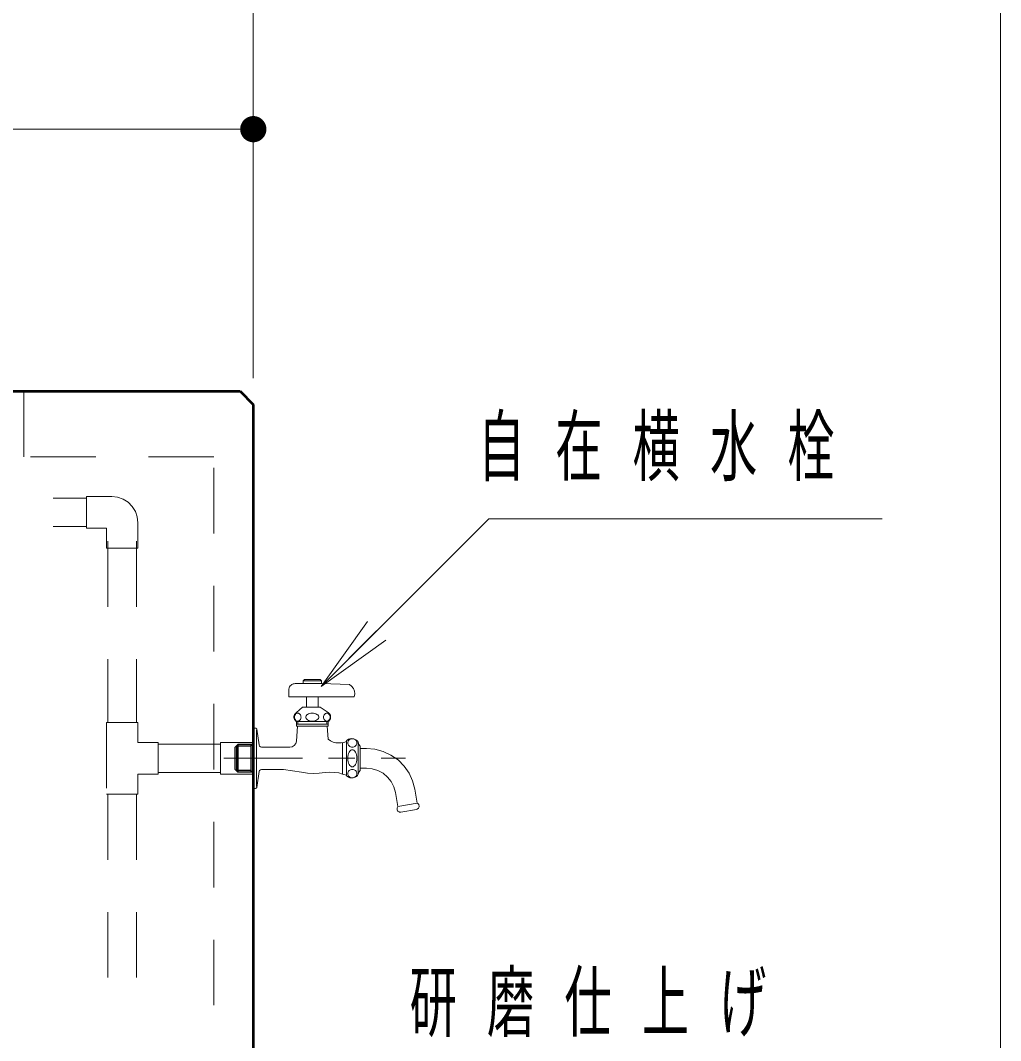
# Model space of a CAD drawing. Units: millimetres on the paper, scale 1:20. Extents: x -385 to 0, y -5 to 267.
# Drawn here: x -302.56 to -265.18, y 136.2 to 175.11 of the extents above; entities that cross this region are included whole.
import ezdxf

# ---------------------------------------------------------------- set-up
doc = ezdxf.new("R2010")
doc.units = ezdxf.units.MM
for name, pattern in [('USER1', [4.5, 2.5, -2]), ('USER2', [6, 3, -1, 1, -1]), ('USER4', [8, 5, -3])]:
    doc.linetypes.add(name, pattern=pattern)
doc.layers.add('LY_1', color=2, linetype='Continuous', lineweight=13)
doc.styles.add('ＭＳ ゴシック', font='')
doc.styles.get('ＭＳ ゴシック').set_extended_font_data('MS Gothic')

# ---------------------------------------------------------------- blocks, each defined once
blk = doc.blocks.new('filled_dot')
at = {"color": 0, "linetype": 'Continuous', "lineweight": -2, "const_width": 1.25}
blk.add_lwpolyline([(-0.625, 0, 1), (0.625, 0, 1)], format="xyb", close=True, dxfattribs=at)

msp = doc.modelspace()

# ---------------------------------------------------------------- linework, layer by layer
at = {"layer": 'LY_1', "color": 7}
for p, q in [((-293.676, 161.465), (-293.676, 178.965)), ((-293.676, 161.465), (-293.676, 178.965)), ((-265.176, 122.965), (-265.176, 178.965)), ((-293.676, 161.465), (-293.676, 171.965)), ((-316.176, 170.965), (-293.676, 170.965)), ((-291.093, 149.709), (-289.325, 152.184)), ((-291.093, 149.709), (-288.972, 151.83)), ((-288.618, 151.477), (-291.093, 149.709)), ((-291.726, 149.965), (-291.776, 149.915)), ((-291.776, 149.915), (-291.776, 149.815)), ((-291.126, 149.965), (-291.726, 149.965)), ((-291.076, 149.915), (-291.126, 149.965)), ((-291.076, 149.815), (-291.076, 149.915)), ((-292.322, 149.608), (-292.326, 149.565)), ((-292.326, 149.565), (-292.326, 149.315)), ((-292.311, 149.651), (-292.322, 149.608)), ((-292.292, 149.69), (-292.311, 149.651)), ((-292.267, 149.726), (-292.292, 149.69)), ((-292.237, 149.757), (-292.267, 149.726)), ((-292.201, 149.782), (-292.237, 149.757)), ((-292.161, 149.8), (-292.201, 149.782)), ((-292.119, 149.811), (-292.161, 149.8)), ((-292.076, 149.815), (-292.119, 149.811)), ((-291.776, 149.815), (-292.076, 149.815)), ((-290.012, 149.777), (-291.076, 149.815)), ((-289.926, 149.712), (-290.012, 149.777)), ((-289.861, 149.627), (-289.926, 149.712)), ((-289.821, 149.528), (-289.861, 149.627)), ((-289.809, 149.421), (-289.821, 149.528)), ((-292.326, 149.315), (-291.651, 149.315)), ((-291.651, 149.315), (-291.651, 148.915)), ((-291.201, 149.315), (-289.826, 149.315)), ((-291.201, 148.915), (-291.201, 149.315)), ((-289.826, 149.315), (-289.809, 149.421)), ((-292.057, 148.692), (-292.083, 148.664)), ((-292.026, 148.715), (-292.057, 148.692)), ((-291.801, 148.915), (-292.026, 148.715)), ((-291.651, 148.915), (-291.801, 148.915)), ((-291.126, 148.915), (-291.201, 148.915)), ((-290.826, 148.715), (-291.126, 148.915)), ((-290.795, 148.692), (-290.826, 148.715)), ((-290.769, 148.664), (-290.795, 148.692)), ((-292.117, 148.597), (-292.124, 148.559)), ((-292.124, 148.559), (-292.124, 148.521)), ((-292.124, 148.521), (-292.117, 148.483)), ((-292.103, 148.632), (-292.117, 148.597)), ((-292.117, 148.483), (-292.103, 148.448)), ((-292.083, 148.664), (-292.103, 148.632)), ((-292.103, 148.448), (-292.083, 148.416)), ((-292.083, 148.416), (-292.057, 148.388)), ((-292.057, 148.388), (-292.026, 148.365)), ((-292.026, 148.365), (-292.026, 148.19)), ((-290.826, 148.365), (-290.795, 148.388)), ((-290.826, 148.19), (-290.826, 148.365)), ((-290.795, 148.388), (-290.769, 148.416)), ((-290.749, 148.632), (-290.769, 148.664)), ((-290.769, 148.416), (-290.749, 148.448)), ((-290.735, 148.597), (-290.749, 148.632)), ((-290.749, 148.448), (-290.735, 148.483)), ((-290.728, 148.559), (-290.735, 148.597)), ((-290.735, 148.483), (-290.728, 148.521)), ((-290.728, 148.521), (-290.728, 148.559)), ((-293.676, 148.115), (-293.676, 145.815)), ((-293.594, 148.115), (-293.676, 148.115)), ((-293.571, 148.11), (-293.594, 148.115)), ((-293.553, 148.094), (-293.571, 148.11)), ((-293.544, 148.073), (-293.553, 148.094)), ((-293.457, 147.474), (-293.544, 148.073)), ((-291.989, 148.19), (-292.035, 147.623)), ((-292.026, 148.19), (-291.989, 148.19)), ((-290.863, 148.19), (-290.826, 148.19)), ((-290.821, 147.69), (-290.863, 148.19)), ((-292.059, 147.533), (-292.114, 147.457)), ((-292.035, 147.623), (-292.059, 147.533)), ((-290.733, 147.627), (-290.821, 147.69)), ((-290.634, 147.581), (-290.733, 147.627)), ((-290.529, 147.555), (-290.634, 147.581)), ((-290.42, 147.55), (-290.529, 147.555)), ((-290.32, 147.556), (-290.42, 147.55)), ((-290.222, 147.574), (-290.32, 147.556)), ((-290.126, 147.603), (-290.222, 147.574)), ((-290.086, 147.664), (-290.126, 147.63)), ((-290.126, 147.63), (-290.126, 147.603)), ((-290.041, 147.69), (-290.086, 147.664)), ((-289.991, 147.707), (-290.041, 147.69)), ((-289.94, 147.715), (-289.991, 147.707)), ((-289.887, 147.714), (-289.94, 147.715)), ((-289.836, 147.703), (-289.887, 147.714)), ((-289.788, 147.683), (-289.836, 147.703)), ((-289.744, 147.654), (-289.788, 147.683)), ((-289.706, 147.618), (-289.744, 147.654)), ((-289.676, 147.575), (-289.706, 147.618)), ((-289.647, 147.497), (-289.676, 147.575)), ((-293.439, 147.431), (-293.457, 147.474)), ((-293.404, 147.401), (-293.439, 147.431)), ((-293.359, 147.39), (-293.404, 147.401)), ((-292.285, 147.39), (-293.359, 147.39)), ((-292.193, 147.407), (-292.285, 147.39)), ((-292.114, 147.457), (-292.193, 147.407)), ((-289.601, 147.428), (-289.647, 147.497)), ((-289.601, 147.34), (-289.601, 147.428)), ((-289.362, 147.34), (-289.601, 147.34)), ((-289.037, 147.312), (-289.362, 147.34)), ((-288.721, 147.227), (-289.037, 147.312)), ((-288.425, 147.089), (-288.721, 147.227)), ((-288.157, 146.901), (-288.425, 147.089)), ((-287.926, 146.67), (-288.157, 146.901)), ((-293.544, 145.857), (-293.457, 146.456)), ((-293.457, 146.456), (-293.439, 146.499)), ((-293.439, 146.499), (-293.404, 146.529)), ((-293.404, 146.529), (-293.359, 146.54)), ((-293.359, 146.54), (-292.529, 146.54)), ((-292.529, 146.54), (-292.526, 146.54)), ((-292.526, 146.54), (-292.522, 146.54)), ((-292.522, 146.54), (-292.179, 146.49)), ((-292.179, 146.49), (-291.836, 146.438)), ((-291.836, 146.438), (-291.613, 146.403)), ((-291.613, 146.403), (-291.387, 146.389)), ((-291.387, 146.389), (-291.161, 146.398)), ((-291.161, 146.398), (-290.936, 146.428)), ((-290.936, 146.428), (-290.762, 146.435)), ((-290.762, 146.435), (-290.587, 146.429)), ((-290.587, 146.429), (-290.413, 146.409)), ((-290.413, 146.409), (-290.27, 146.366)), ((-290.27, 146.366), (-290.126, 146.327)), ((-289.706, 146.312), (-289.676, 146.355)), ((-289.676, 146.355), (-289.647, 146.433)), ((-289.647, 146.433), (-289.601, 146.503)), ((-289.601, 146.59), (-289.362, 146.59)), ((-289.601, 146.503), (-289.601, 146.59)), ((-289.362, 146.59), (-289.139, 146.568)), ((-289.139, 146.568), (-288.925, 146.502)), ((-288.925, 146.502), (-288.728, 146.395)), ((-288.728, 146.395), (-288.557, 146.251)), ((-287.738, 146.403), (-287.926, 146.67)), ((-287.6, 146.106), (-287.738, 146.403)), ((-290.126, 146.327), (-290.126, 146.3)), ((-290.126, 146.3), (-290.086, 146.266)), ((-290.086, 146.266), (-290.041, 146.24)), ((-290.041, 146.24), (-289.991, 146.223)), ((-289.991, 146.223), (-289.94, 146.215)), ((-289.94, 146.215), (-289.887, 146.216)), ((-289.887, 146.216), (-289.836, 146.227)), ((-289.836, 146.227), (-289.788, 146.247)), ((-289.788, 146.247), (-289.744, 146.276)), ((-289.744, 146.276), (-289.706, 146.312)), ((-288.557, 146.251), (-288.417, 146.075)), ((-288.417, 146.075), (-288.315, 145.876)), ((-287.516, 145.791), (-287.6, 146.106)), ((-293.676, 145.815), (-293.594, 145.815)), ((-293.594, 145.815), (-293.571, 145.82)), ((-293.571, 145.82), (-293.553, 145.836)), ((-293.553, 145.836), (-293.544, 145.857)), ((-288.315, 145.876), (-288.254, 145.66)), ((-288.254, 145.66), (-288.159, 145.121)), ((-287.421, 145.252), (-287.516, 145.791)), ((-287.4, 145.239), (-287.421, 145.252)), ((-287.383, 145.223), (-287.4, 145.239)), ((-287.369, 145.203), (-287.383, 145.223)), ((-287.359, 145.182), (-287.369, 145.203)), ((-287.353, 145.158), (-287.359, 145.182)), ((-288.191, 145.058), (-288.194, 145.034)), ((-288.194, 145.034), (-288.191, 145.011)), ((-288.185, 145.081), (-288.191, 145.058)), ((-288.191, 145.011), (-288.184, 144.988)), ((-288.174, 145.103), (-288.185, 145.081)), ((-288.184, 144.988), (-288.173, 144.967)), ((-288.159, 145.121), (-288.174, 145.103)), ((-288.173, 144.967), (-288.158, 144.948)), ((-288.158, 144.948), (-288.139, 144.933)), ((-288.139, 144.933), (-288.118, 144.921)), ((-288.118, 144.921), (-288.096, 144.914)), ((-288.096, 144.914), (-288.072, 144.911)), ((-288.072, 144.911), (-288.048, 144.913)), ((-288.048, 144.913), (-287.454, 145.017)), ((-287.454, 145.017), (-287.431, 145.024)), ((-287.431, 145.024), (-287.409, 145.035)), ((-287.409, 145.035), (-287.39, 145.05)), ((-287.39, 145.05), (-287.375, 145.068)), ((-287.375, 145.068), (-287.363, 145.088)), ((-287.363, 145.088), (-287.355, 145.111)), ((-287.355, 145.111), (-287.352, 145.135)), ((-287.352, 145.135), (-287.353, 145.158))]:
    msp.add_line(p, q, dxfattribs=at)
at = {"layer": 'LY_1', "color": 140, "lineweight": 50}
for p, q in [((-358.176, 160.965), (-294.176, 160.965)), ((-294.176, 160.965), (-293.676, 160.465)), ((-293.676, 160.465), (-293.676, 121.965))]:
    msp.add_line(p, q, dxfattribs=at)
at = {"layer": 'LY_1', "color": 253, "linetype": 'USER1'}
for p, q in [((-302.426, 160.965), (-302.426, 158.465)), ((-295.176, 158.465), (-349.926, 158.465)), ((-295.176, 137.542), (-295.176, 158.465))]:
    msp.add_line(p, q, dxfattribs=at)
at = {"layer": 'LY_1', "color": 4, "linetype": 'USER1'}
for p, q in [((-314.809, 156.891), (-300.043, 156.891)), ((-300.043, 156.948), (-299.076, 156.948)), ((-300.043, 155.748), (-300.043, 156.948)), ((-299.076, 156.948), (-298.853, 156.923)), ((-298.853, 156.923), (-298.642, 156.849)), ((-298.642, 156.849), (-298.452, 156.73)), ((-298.452, 156.73), (-298.294, 156.572)), ((-298.294, 156.572), (-298.175, 156.382)), ((-298.175, 156.382), (-298.101, 156.171)), ((-298.101, 156.171), (-298.076, 155.948)), ((-314.809, 155.806), (-300.043, 155.806)), ((-299.276, 155.748), (-300.043, 155.748)), ((-299.276, 154.981), (-299.276, 155.748)), ((-298.076, 155.948), (-298.076, 154.981)), ((-298.076, 154.981), (-299.276, 154.981)), ((-299.218, 155.248), (-299.218, 148.332)), ((-298.133, 155.248), (-298.133, 148.332)), ((-299.276, 148.332), (-299.276, 145.598)), ((-298.076, 148.332), (-299.276, 148.332)), ((-298.076, 147.565), (-298.076, 148.332)), ((-297.309, 147.565), (-298.076, 147.565)), ((-297.309, 146.365), (-297.309, 147.565)), ((-294.926, 147.508), (-297.309, 147.508)), ((-294.926, 147.565), (-294.926, 146.365)), ((-293.676, 147.565), (-294.926, 147.565)), ((-298.076, 145.598), (-298.076, 146.365)), ((-298.076, 146.365), (-297.309, 146.365)), ((-294.926, 146.423), (-297.309, 146.423)), ((-294.926, 146.365), (-293.676, 146.365)), ((-299.276, 145.598), (-298.076, 145.598)), ((-299.218, 145.598), (-299.218, 137.542)), ((-298.133, 145.598), (-298.133, 137.542))]:
    msp.add_line(p, q, dxfattribs=at)
at = {"layer": 'LY_1', "color": 253}
for p, q in [((-291.651, 149.315), (-291.651, 148.915)), ((-291.201, 148.915), (-291.201, 149.315)), ((-291.126, 148.915), (-291.726, 148.915)), ((-291.976, 148.265), (-291.976, 148.365)), ((-290.876, 148.365), (-290.876, 148.265)), ((-293.551, 145.895), (-293.551, 148.035)), ((-290.826, 148.265), (-292.026, 148.265)), ((-290.276, 147.563), (-290.276, 146.368)), ((-289.676, 146.355), (-289.676, 147.575))]:
    msp.add_line(p, q, dxfattribs=at)
at = {"layer": 'LY_1', "color": 253, "linetype": 'USER4', "lineweight": 25}
for p, q in [((-293.693, 147.501), (-293.776, 147.431)), ((-294.264, 147.489), (-294.376, 147.378)), ((-294.376, 147.378), (-294.376, 146.553)), ((-294.323, 147.431), (-294.323, 146.499)), ((-293.776, 147.431), (-294.323, 147.431)), ((-294.264, 147.489), (-294.264, 146.441)), ((-293.726, 147.489), (-294.264, 147.489)), ((-293.776, 147.489), (-293.776, 146.441)), ((-294.264, 146.441), (-294.376, 146.553)), ((-293.776, 146.499), (-294.323, 146.499)), ((-293.726, 146.441), (-294.264, 146.441)), ((-293.693, 146.429), (-293.776, 146.499))]:
    msp.add_line(p, q, dxfattribs=at)
at = {"layer": 'LY_1', "color": 4, "linetype": 'USER4', "lineweight": 25}
msp.add_line((-293.676, 146.365), (-293.676, 147.565), dxfattribs=at)
at = {"layer": 'LY_1', "color": 253, "linetype": 'USER2'}
msp.add_line((-294.804, 146.965), (-287.875, 146.965), dxfattribs=at)
at = {"layer": 'LY_1', "color": 7}
msp.add_lwpolyline([(-291.093, 149.709), (-284.697, 156.105), (-269.697, 156.105)], dxfattribs=at)
at = {"layer": 'LY_1', "color": 253}
for points in [[(-291.776, 149.915), (-291.726, 149.965), (-291.126, 149.965), (-291.076, 149.915)], [(-291.076, 149.815), (-291.076, 149.915), (-291.776, 149.915), (-291.776, 149.815)], [(-290.826, 148.365), (-290.795, 148.388), (-290.769, 148.416), (-290.749, 148.448), (-290.735, 148.483), (-290.728, 148.521), (-290.728, 148.559), (-290.735, 148.597), (-290.749, 148.632), (-290.769, 148.664), (-290.795, 148.692), (-290.826, 148.715), (-291.126, 148.915), (-291.801, 148.915), (-292.026, 148.715), (-292.057, 148.692), (-292.083, 148.664), (-292.103, 148.632), (-292.117, 148.597), (-292.124, 148.559), (-292.124, 148.521), (-292.117, 148.483), (-292.103, 148.448), (-292.083, 148.416), (-292.057, 148.388), (-292.026, 148.365)], [(-291.989, 148.19), (-292.035, 147.623), (-292.059, 147.533), (-292.114, 147.457), (-292.193, 147.407), (-292.285, 147.39), (-293.359, 147.39), (-293.404, 147.401), (-293.439, 147.431), (-293.457, 147.474), (-293.544, 148.073), (-293.553, 148.094), (-293.571, 148.11), (-293.594, 148.115), (-293.676, 148.115), (-293.676, 145.815), (-293.594, 145.815), (-293.571, 145.82), (-293.553, 145.836), (-293.544, 145.857), (-293.457, 146.456), (-293.439, 146.499), (-293.404, 146.529), (-293.359, 146.54), (-292.529, 146.54), (-292.526, 146.54), (-292.522, 146.54), (-292.179, 146.49), (-291.836, 146.438), (-291.613, 146.403), (-291.387, 146.389), (-291.161, 146.398), (-290.936, 146.428), (-290.762, 146.435), (-290.587, 146.429), (-290.413, 146.409), (-290.27, 146.366), (-290.126, 146.327)], [(-290.863, 148.19), (-290.821, 147.69), (-290.733, 147.627), (-290.634, 147.581), (-290.529, 147.555), (-290.42, 147.55), (-290.32, 147.556), (-290.222, 147.574), (-290.126, 147.603)], [(-289.601, 147.34), (-289.362, 147.34), (-289.037, 147.312), (-288.721, 147.227), (-288.425, 147.089), (-288.157, 146.901), (-287.926, 146.67), (-287.738, 146.403), (-287.6, 146.106), (-287.516, 145.791), (-287.421, 145.252), (-288.159, 145.121), (-288.254, 145.66), (-288.315, 145.876), (-288.417, 146.075), (-288.557, 146.251), (-288.728, 146.395), (-288.925, 146.502), (-289.139, 146.568), (-289.362, 146.59), (-289.601, 146.59)], [(-287.421, 145.252), (-287.4, 145.239), (-287.383, 145.223), (-287.369, 145.203), (-287.359, 145.182), (-287.353, 145.158), (-287.352, 145.135), (-287.355, 145.111), (-287.363, 145.088), (-287.375, 145.068), (-287.39, 145.05), (-287.409, 145.035), (-287.431, 145.024), (-287.454, 145.017), (-288.048, 144.913), (-288.072, 144.911), (-288.096, 144.914), (-288.118, 144.921), (-288.139, 144.933), (-288.158, 144.948), (-288.173, 144.967), (-288.184, 144.988), (-288.191, 145.011), (-288.194, 145.034), (-288.191, 145.058), (-288.185, 145.081), (-288.174, 145.103), (-288.159, 145.121)]]:
    msp.add_lwpolyline(points, dxfattribs=at)
for points in [[(-292.326, 149.315), (-289.826, 149.315), (-289.809, 149.421), (-289.821, 149.528), (-289.861, 149.627), (-289.926, 149.712), (-290.012, 149.777), (-291.076, 149.815), (-292.076, 149.815), (-292.119, 149.811), (-292.161, 149.8), (-292.201, 149.782), (-292.237, 149.757), (-292.267, 149.726), (-292.292, 149.69), (-292.311, 149.651), (-292.322, 149.608), (-292.326, 149.565)], [(-291.981, 148.684), (-292.004, 148.681), (-292.027, 148.673), (-292.05, 148.659), (-292.069, 148.64), (-292.084, 148.618), (-292.096, 148.593), (-292.103, 148.564), (-292.106, 148.534), (-292.103, 148.504), (-292.096, 148.476), (-292.084, 148.451), (-292.069, 148.428), (-292.05, 148.409), (-292.027, 148.395), (-292.004, 148.387), (-291.981, 148.384), (-291.957, 148.387), (-291.934, 148.395), (-291.911, 148.409), (-291.892, 148.428), (-291.877, 148.451), (-291.865, 148.476), (-291.858, 148.504), (-291.856, 148.534), (-291.858, 148.564), (-291.865, 148.593), (-291.877, 148.618), (-291.892, 148.64), (-291.911, 148.659), (-291.934, 148.673), (-291.957, 148.681)], [(-291.426, 148.684), (-291.375, 148.681), (-291.326, 148.672), (-291.286, 148.659), (-291.249, 148.64), (-291.218, 148.617), (-291.192, 148.587), (-291.18, 148.562), (-291.176, 148.534), (-291.18, 148.507), (-291.192, 148.481), (-291.218, 148.452), (-291.249, 148.428), (-291.286, 148.409), (-291.326, 148.396), (-291.375, 148.387), (-291.426, 148.384), (-291.476, 148.387), (-291.526, 148.396), (-291.566, 148.409), (-291.603, 148.428), (-291.634, 148.452), (-291.659, 148.481), (-291.672, 148.507), (-291.676, 148.534), (-291.672, 148.562), (-291.659, 148.587), (-291.634, 148.617), (-291.603, 148.64), (-291.566, 148.659), (-291.526, 148.672), (-291.476, 148.681)], [(-290.871, 148.684), (-290.847, 148.681), (-290.825, 148.673), (-290.802, 148.659), (-290.783, 148.64), (-290.767, 148.618), (-290.756, 148.593), (-290.749, 148.564), (-290.746, 148.534), (-290.749, 148.504), (-290.756, 148.476), (-290.767, 148.451), (-290.783, 148.428), (-290.802, 148.409), (-290.825, 148.395), (-290.847, 148.387), (-290.871, 148.384), (-290.895, 148.387), (-290.918, 148.395), (-290.94, 148.409), (-290.96, 148.428), (-290.975, 148.451), (-290.986, 148.476), (-290.994, 148.504), (-290.996, 148.534), (-290.994, 148.564), (-290.986, 148.593), (-290.975, 148.618), (-290.96, 148.64), (-290.94, 148.659), (-290.918, 148.673), (-290.895, 148.681)], [(-292.026, 148.365), (-290.826, 148.365), (-290.826, 148.19), (-292.026, 148.19)], [(-290.126, 147.63), (-290.126, 146.3), (-290.086, 146.266), (-290.041, 146.24), (-289.991, 146.223), (-289.94, 146.215), (-289.887, 146.216), (-289.836, 146.227), (-289.788, 146.247), (-289.744, 146.276), (-289.706, 146.312), (-289.676, 146.355), (-289.647, 146.433), (-289.601, 146.503), (-289.601, 147.428), (-289.647, 147.497), (-289.676, 147.575), (-289.706, 147.618), (-289.744, 147.654), (-289.788, 147.683), (-289.836, 147.703), (-289.887, 147.714), (-289.94, 147.715), (-289.991, 147.707), (-290.041, 147.69), (-290.086, 147.664)], [(-289.901, 147.388), (-289.935, 147.391), (-289.968, 147.4), (-289.998, 147.415), (-290.025, 147.435), (-290.046, 147.46), (-290.063, 147.489), (-290.073, 147.519), (-290.076, 147.55), (-290.073, 147.582), (-290.063, 147.612), (-290.046, 147.641), (-290.025, 147.665), (-289.998, 147.686), (-289.968, 147.7), (-289.935, 147.71), (-289.901, 147.713), (-289.867, 147.71), (-289.833, 147.7), (-289.804, 147.686), (-289.777, 147.665), (-289.755, 147.641), (-289.739, 147.612), (-289.729, 147.582), (-289.726, 147.55), (-289.729, 147.519), (-289.739, 147.489), (-289.755, 147.46), (-289.777, 147.435), (-289.804, 147.415), (-289.833, 147.4), (-289.867, 147.391)], [(-289.901, 147.29), (-289.869, 147.285), (-289.841, 147.27), (-289.805, 147.236), (-289.777, 147.195), (-289.755, 147.147), (-289.74, 147.096), (-289.729, 147.031), (-289.726, 146.965), (-289.729, 146.899), (-289.74, 146.834), (-289.755, 146.783), (-289.777, 146.735), (-289.805, 146.695), (-289.841, 146.661), (-289.869, 146.645), (-289.901, 146.64), (-289.933, 146.645), (-289.961, 146.661), (-289.997, 146.695), (-290.025, 146.735), (-290.046, 146.783), (-290.061, 146.834), (-290.072, 146.899), (-290.076, 146.965), (-290.072, 147.031), (-290.061, 147.096), (-290.046, 147.147), (-290.025, 147.195), (-289.997, 147.236), (-289.961, 147.27), (-289.933, 147.285)], [(-289.901, 146.542), (-289.935, 146.539), (-289.968, 146.53), (-289.998, 146.515), (-290.025, 146.495), (-290.046, 146.47), (-290.063, 146.441), (-290.073, 146.411), (-290.076, 146.38), (-290.073, 146.348), (-290.063, 146.318), (-290.046, 146.289), (-290.025, 146.265), (-289.998, 146.245), (-289.968, 146.23), (-289.935, 146.22), (-289.901, 146.217), (-289.867, 146.22), (-289.833, 146.23), (-289.804, 146.245), (-289.777, 146.265), (-289.755, 146.289), (-289.739, 146.318), (-289.729, 146.348), (-289.726, 146.38), (-289.729, 146.411), (-289.739, 146.441), (-289.755, 146.47), (-289.777, 146.495), (-289.804, 146.515), (-289.833, 146.53), (-289.867, 146.539)]]:
    msp.add_lwpolyline(points, close=True, dxfattribs=at)
at = {"layer": 'LY_1', "color": 253, "linetype": 'USER4', "lineweight": 25}
for centre, start, end in [((-293.726, 147.539), 270, 0), ((-293.726, 146.391), 0, 90)]:
    msp.add_arc(centre, 0.05, start, end, dxfattribs=at)

# ---------------------------------------------------------------- block references
at = {"layer": 'LY_1', "color": 7, "xscale": 0.4, "yscale": 0.4, "rotation": 180}
msp.add_blockref('filled_dot', (-293.676, 170.965), dxfattribs=at)

# ---------------------------------------------------------------- texts
at = {"layer": 'LY_1', "color": 7, "char_height": 2.199, "attachment_point": 4, "style": 'ＭＳ ゴシック'}
for s, insert in [('\\T1.64;\\W0.6;自在横水栓', (-285.113, 158.755)), ('\\T1.64;\\W0.6;研磨仕上げ', (-287.715, 137.55))]:
    msp.add_mtext(s, dxfattribs=dict(at, insert=insert))

doc.saveas('drawing.dxf')
